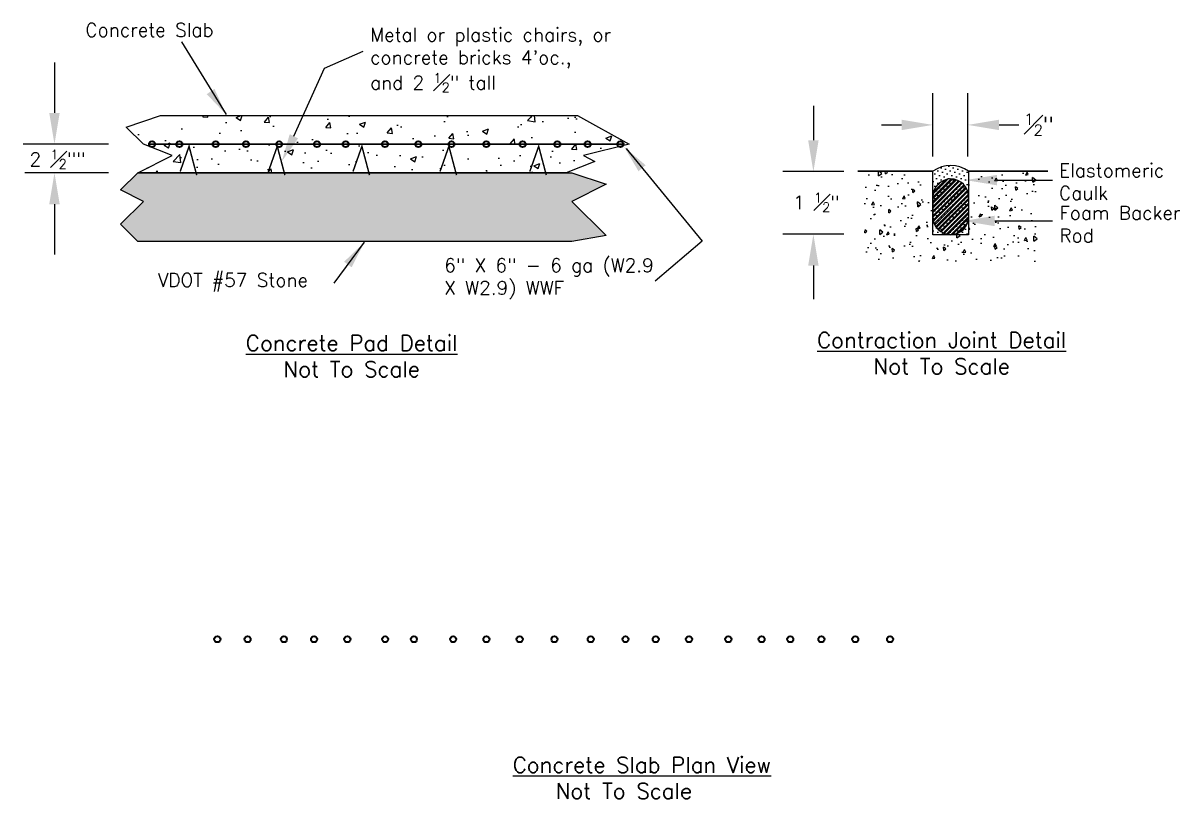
# Model space of a CAD drawing. Header units: feet. Extents: x -5 to 532, y -277 to 70.
# Drawn here: x 73.42 to 80.07, y 42.71 to 47.16 of the extents above; entities that cross this region are included whole.
import ezdxf

# ---------------------------------------------------------------- set-up
doc = ezdxf.new("R2010")
doc.units = ezdxf.units.FT
doc.header["$LTSCALE"] = 0.33
doc.header["$MEASUREMENT"] = 0
doc.linetypes.add('DASHDOTX2', pattern=[2, 1, -0.5, 0, -0.5])
for name, color, linetype in [('0010010001', 7, 'Continuous'), ('1.Text.Note', 7, 'Continuous'), ('2.Htch.Concrete', 7, 'Continuous'), ('2.Htch.Gravel', 7, 'Continuous'), ('2.Htch.Ground', 7, 'Continuous'), ('6FW CONC', 7, 'Continuous'), ('6FW STONE', 252, 'Continuous'), ('6FW WWM', 7, 'DASHDOTX2'), ('AAREBAR', 7, 'Continuous'), ('Text', 7, 'Continuous')]:
    doc.layers.add(name, color=color, linetype=linetype)
doc.layers.add('2.Ground', color=7, linetype='Continuous', lineweight=30)
doc.layers.add('WWF', color=7, linetype='Continuous', lineweight=35)
doc.styles.add('001xB.Notation (B)', font='romans.shx', dxfattribs={"height": 0.078})
doc.styles.add('001xB.Subtitle', font='romans.shx', dxfattribs={"height": 0.09})

# ---------------------------------------------------------------- blocks, each defined once
blk = doc.blocks.new('SLAB DETAIL')
at = {"layer": '6FW CONC'}
h = blk.add_hatch(dxfattribs=at)
h.set_pattern_fill('AR-CONC', color=256, scale=0.049222, style=0)
h.set_pattern_definition([(50, (10.478, -3.8762), (0.353053, -0.030888), [0.036917, -0.406085]), (355, (10.478, -3.8762), (-0.068297, 0.370247), [0.029533, -0.324868]), (100.4514, (10.50742, -3.87878), (0.284756, 0.339359), [0.031374, -0.345119]), (46.184, (10.478, -3.77776), (0.525322, -0.081472), [0.055375, -0.609127]), (96.6356, (10.5218, -3.78455), (0.460063, 0.479484), [0.047062, -0.517678]), (351.184, (10.478, -3.77776), (0.460063, 0.479485), [0.0443, -0.487302]), (21, (10.52722, -3.80237), (0.293812, -0.198179), [0.036917, -0.406085]), (326, (10.52722, -3.80237), (0.119766, 0.356936), [0.029533, -0.324868]), (71.4514, (10.5517, -3.8189), (0.413578, 0.158757), [0.031374, -0.345119]), (37.5, (10.478, -3.8762), (0.0059854, 0.1638584), [0, -0.32093, 0, -0.32979, 0, -0.3260984]), (7.5, (10.478, -3.8762), (0.129489, 0.194139), [0, -0.1880296, 0, -0.3135467, 0, -0.1242866]), (327.5, (10.36824, -3.8762), (0.2627602, -0.011102), [0, -0.123056, 0, -0.3839348, 0, -0.509452]), (317.5, (10.31901, -3.8762), (0.287058, 0.049274), [0, -0.159973, 0, -0.254972, 0, -0.3617847])])
h.paths.add_polyline_path([(15.2034, 2.4243), (17.5988, 2.4243), (17.8942, 2.2602), (17.6317, 2.1946), (17.6973, 2.1617), (17.5332, 2.0961), (15.0721, 2.0961), (15.269, 2.1946), (15.1049, 2.2602), (15.0065, 2.3586)])
at = {"layer": '6FW STONE'}
h = blk.add_hatch(dxfattribs=at)
h.set_pattern_fill('GRAVEL', color=256, scale=0.164075, style=0)
h.set_pattern_definition([(228.0128, (10.596135, -3.71213), (-1.31259715, -1.47667234), [0.022074, -2.185325]), (184.9697, (10.581368, -3.728537), (1.968896332, 0.1640732537), [0.0378796, -3.7500786]), (132.5104, (10.543631, -3.731819), (1.640745277, -1.804822903), [0.0267094, -2.6442328]), (267.2737, (10.479642, -3.772837), (0.1640740266, 3.2814936476), [0.0344947, -3.4149779]), (292.8337, (10.478001, -3.807293), (-0.820375025, 1.968895571), [0.0338248, -3.3486613]), (357.2737, (10.491127, -3.838467), (-3.2814936476, 0.1640740266), [0.0344947, -3.4149779]), (37.6942, (10.525583, -3.840108), (-2.1329720447, -1.6407452253), [0.0456175, -4.5161308]), (72.2553, (10.561679, -3.812215), (1.1485245256, 3.6096423407), [0.0430676, -4.2636973]), (121.4296, (10.574805, -3.7711966), (-1.312598791, 2.132970025), [0.0346116, -3.4265476]), (175.2364, (10.556757, -3.741663), (1.804821635, -0.16407329), [0.0395144, -1.9362064]), (222.3974, (10.517379, -3.7383816), (-1.9688973656, -1.8048201804), [0.0511007, -5.0589761]), (138.8141, (10.642076, -3.774478), (-1.148523243, 0.98444764), [0.0174413, -1.7266963]), (171.4692, (10.62895, -3.762993), (2.132970558, -0.328150658), [0.033182, -3.285023]), (225, (10.59613, -3.75807), (-2e-17, -0.1640747), [0.0232036, -0.208833]), (203.1986, (10.58465, -3.738382), (0.820373356, 0.328149577), [0.0124956, -1.23706]), (291.8014, (10.573165, -3.743304), (-0.16407467, 0.49222408), [0.0176713, -0.865898]), (30.9638, (10.579728, -3.75971), (0.492223715, 0.32814977), [0.0287014, -0.9280102]), (161.5651, (10.60434, -3.744945), (0.32814943, -0.16407442), [0.020754, -0.4980958]), (16.3895, (10.478001, -3.743304), (1.64074716, 0.492222844), [0.029074, -2.8783367]), (70.3462, (10.505894, -3.7351), (-0.65629794, -1.80482183), [0.0243915, -2.414754]), (293.1986, (10.604339, -3.71213), (-0.328149577, 0.820373356), [0.024991, -1.2245645]), (343.6105, (10.614183, -3.7351), (-1.64074716, 0.492222844), [0.029074, -2.8783367]), (339.444, (10.478001, -3.84503), (-0.820373702, 0.328148703), [0.028037, -1.3738176]), (294.7751, (10.504253, -3.854875), (-0.820372118, 1.804822041), [0.0234919, -2.3257]), (66.8014, (10.60598, -3.876204), (0.328149577, 0.820373356), [0.024991, -1.2245645]), (17.354, (10.615824, -3.853234), (-2.132971171, -0.656297818), [0.027504, -2.7228889]), (69.444, (10.525583, -3.876204), (-0.328148703, -0.820373702), [0.0140185, -1.3878362]), (101.3099, (10.596135, -3.876204), (-0.16407429, 0.65629884), [0.0083662, -0.8282537]), (165.9638, (10.594494, -3.868), (0.49222413, -0.16407436), [0.0338248, -0.6426723]), (186.009, (10.561679, -3.859797), (1.640746759, 0.164074568), [0.0313465, -3.1032959]), (303.6901, (10.579728, -3.77448), (-0.1640749, 0.32814929), [0.0236632, -0.5679164]), (353.1572, (10.5928535, -3.794167), (2.789269455, -0.328150672), [0.041313, -4.089982]), (60.9454, (10.633872, -3.79909), (-0.656298724, -1.148522823), [0.0168925, -1.6723597]), (90, (10.64208, -3.78432), (-0.1640747, 0.1640747), [0.0098445, -0.1542302]), (120.2564, (10.558398, -3.854875), (0.656297881, -1.148523163), [0.022794, -2.2566044]), (48.0128, (10.546913, -3.835186), (1.31259715, 1.47667234), [0.044148, -2.1632511]), (0, (10.57645, -3.80237), (0.1640747, 0.1640747), [0.0426594, -0.1214153]), (325.3048, (10.619105, -3.802371), (-1.640745858, 1.148524172), [0.0259425, -2.568306]), (254.0546, (10.640435, -3.817137), (-0.16407466, -0.65629874), [0.0238896, -1.170592]), (207.646, (10.633872, -3.840108), (-3.1174182313, -1.640748065), [0.0388964, -3.8507464]), (175.4261, (10.5994165, -3.858156), (-2.132970931, 0.164073827), [0.0411498, -4.0738224])])
h.paths.add_polyline_path([(15.0721, 2.0961), (17.566, 2.0961), (17.7629, 2.0305), (17.566, 1.932), (17.7629, 1.7351), (17.566, 1.7023), (15.0721, 1.7023), (14.9736, 1.8008), (15.1049, 1.932), (14.9736, 1.9977)])
at = {"layer": '6FW CONC'}
blk.add_lwpolyline([(15.2034, 2.4243), (17.5988, 2.4243), (17.8942, 2.2602), (17.6317, 2.1946), (17.6973, 2.1617), (17.5332, 2.0961), (15.0721, 2.0961), (15.269, 2.1946), (15.1049, 2.2602), (15.0065, 2.3586), (15.2034, 2.4243)], dxfattribs=at)
at = {"layer": '6FW STONE'}
blk.add_lwpolyline([(15.0721, 2.0961), (17.566, 2.0961), (17.7629, 2.0305), (17.566, 1.932), (17.7629, 1.7351), (17.566, 1.7023), (15.0721, 1.7023), (14.9736, 1.8008), (15.1049, 1.932), (14.9736, 1.9977), (15.0721, 2.0961)], dxfattribs=at)
at = {"layer": '6FW WWM', "linetype": 'Continuous', "ltscale": 1.5, "const_width": 0.0082}
blk.add_lwpolyline([(15.1377, 2.2602), (17.8614, 2.2602)], dxfattribs=at)
at = {"layer": 'AAREBAR', "const_width": 0.0084}
for points in [[(15.3158, 2.1033), (15.3669, 2.2479), (15.4106, 2.0826)], [(15.8225, 2.1033), (15.8735, 2.2479), (15.9173, 2.0826)], [(16.3085, 2.1033), (16.3596, 2.2479), (16.4033, 2.0826)], [(16.8083, 2.1033), (16.8593, 2.2479), (16.9031, 2.0826)], [(17.3239, 2.1033), (17.375, 2.2479), (17.4187, 2.0826)]]:
    blk.add_lwpolyline(points, dxfattribs=at)
at = {"layer": 'Text', "linetype": 'Continuous'}
for points in [[(15.3238, 2.8486), (15.3238, 2.8486), (15.5803, 2.4301)], [(15.969, 2.3057), (16.1445, 2.6962), (16.3668, 2.7949)], [(17.8776, 2.236), (18.3147, 1.7042), (18.0431, 1.4739)], [(16.2002, 1.4615), (16.2002, 1.4615), (16.3741, 1.6967)]]:
    blk.add_lwpolyline(points, dxfattribs=at)
for points in [[(15.4686, 2.5478), (15.5128, 2.5776), (15.5803, 2.4301)], [(15.9931, 2.2941), (15.945, 2.3173), (15.8997, 2.1615)], [(17.9483, 2.1052), (17.9891, 2.1395), (17.8658, 2.2448)], [(16.2577, 1.5852), (16.3006, 1.5535), (16.3743, 1.6979)]]:
    blk.add_solid(points, dxfattribs=at)
at = {"layer": 'Text', "char_height": 0.078, "attachment_point": 1, "style": '001xB.Notation (B)'}
for s, insert in [('Concrete Slab\\P\\P ', (14.7715, 2.9554)), ('\\A1;Metal or plastic chairs, or\\Pconcrete bricks 4\'oc.,\\Pand 2 {\\H0.7x;\\S1#2;}" tall\\P ', (16.4065, 2.9277))]:
    blk.add_mtext(s, dxfattribs=dict(at, insert=insert))
at = {"layer": 'Text'}
for s, insert, char_height, width, attachment_point, style in [('6" X 6" - 6 ga (W2.9 X W2.9) WWF', (16.8323, 1.6042), 0.078, 1.337858, 1, '001xB.Notation (B)'), ('VDOT #57 Stone', (15.1872, 1.5189), 0.078, 0.991586, 1, '001xB.Notation (B)'), ('{\\LConcrete Pad Detail\\P}Not To Scale', (16.3009, 1.0432), 0.09, 1.474174, 5, '001xB.Subtitle')]:
    blk.add_mtext(s, dxfattribs=dict(at, insert=insert, char_height=char_height, width=width, attachment_point=attachment_point, style=style))

msp = doc.modelspace()

# ---------------------------------------------------------------- hatches: boundary and pattern name
at = {"layer": '1.Text.Note', "linetype": 'Continuous'}
h = msp.add_hatch(dxfattribs=at)
h.set_pattern_fill('ANSI32', color=256, scale=0.05, style=0)
h.set_pattern_definition([(45, (-2.338745, -0.617344), (-0.013258252, 0.013258252), []), (45, (-2.329906, -0.617344), (-0.013258252, 0.013258252), [])])
h.paths.add_polyline_path([(78.6476, 46.0502, 1), (78.8528, 46.0502), (78.8528, 46.1651, 1), (78.6476, 46.1651)])
at = {"layer": '2.Htch.Concrete', "linetype": 'Continuous'}
h = msp.add_hatch(dxfattribs=at)
h.set_pattern_fill('AR-CONC', color=256, scale=0.025, angle=45, style=0)
h.set_pattern_definition([(95, (-0.3117, 0), (0.137888, 0.11570177), [0.01875, -0.20625]), (40, (-0.3117, 0), (-0.15749804, 0.10844204), [0.015, -0.165]), (145.4514, (-0.30021, 0.00964), (-0.01960987, 0.22414382), [0.01593505, -0.17528553]), (91.1842, (-0.34706, 0.03536), (0.21792325, 0.15940344), [0.028125, -0.309375]), (141.6356, (-0.3289, 0.04864), (-0.00697475, 0.3374279), [0.0239026, -0.26292825]), (36.1842, (-0.34706, 0.03536), (-0.006975, 0.3374279), [0.0225, -0.2475]), (66, (-0.32054, 0.0442), (0.1766929, 0.03434562), [0.01875, -0.20625]), (11, (-0.32054, 0.0442), (-0.08517715, 0.1712021), [0.015, -0.165]), (116.4514, (-0.30582, 0.04706), (0.0915159, 0.20554765), [0.01593505, -0.17528553]), (82.5, (-0.3117, 0), (-0.056698296, 0.060997454), [0, -0.163, 0, -0.1675, 0, -0.165625]), (52.5, (-0.3117, 0), (-0.023218236, 0.11622736), [0, -0.0955, 0, -0.15925, 0, -0.063125]), (12.5, (-0.35112, -0.03942), (0.09835454, 0.09038019), [0, -0.0625, 0, -0.195, 0, -0.25875]), (2.5, (-0.3688, -0.0571), (0.0853975, 0.12078995), [0, -0.08125, 0, -0.1295, 0, -0.18375])])
h.paths.add_polyline_path([(79.2503, 46.3127), (78.8528, 46.3127), (78.8528, 45.9476), (78.6476, 45.9476), (78.6476, 46.3127), (78.2565, 46.3127), (78.2565, 45.7933), (79.2503, 45.7933)])
at = {"layer": '2.Htch.Ground', "linetype": 'Continuous'}
h = msp.add_hatch(dxfattribs=at)
h.set_pattern_fill('DOTS', color=256, scale=0.4, angle=45, style=0)
h.set_pattern_definition([(45, (0.338108, 0.04348), (-0.008838835, 0.026516504), [0, -0.025])])
h.paths.add_polyline_path([(78.8528, 46.3127, 0.311366), (78.6476, 46.3127), (78.6476, 45.9476), (78.8528, 45.9476)])

# ---------------------------------------------------------------- linework, layer by layer
at = {"layer": '1.Text.Note', "linetype": 'Continuous'}
for p, q in [((78.6476, 46.1651), (78.6476, 46.0502)), ((78.8528, 46.1651), (78.8528, 46.0502))]:
    msp.add_line(p, q, dxfattribs=at)
for centre, start, end in [((78.7502, 46.1651), 0, 180), ((78.7502, 46.0502), 180, 0)]:
    msp.add_arc(centre, 0.1026, start, end, dxfattribs=at)
at = {"layer": '2.Ground', "linetype": 'Continuous'}
for p, q in [((78.2171, 46.3127), (78.6476, 46.3127)), ((78.8528, 46.3127), (79.3081, 46.3127))]:
    msp.add_line(p, q, dxfattribs=at)
at = {"layer": '2.Htch.Concrete', "linetype": 'Continuous'}
for p, q in [((78.3535, 46.578), (78.4676, 46.578)), ((79.0281, 46.578), (79.1421, 46.578))]:
    msp.add_line(p, q, dxfattribs=at)
at = {"layer": '2.Htch.Gravel', "linetype": 'Continuous'}
for points in [[(78.6476, 46.3957), (78.6476, 46.7602)], [(78.8481, 46.3957), (78.8481, 46.7602)], [(78.8528, 46.3127), (78.8528, 45.9476), (78.6476, 45.9476), (78.6476, 46.3127)]]:
    msp.add_lwpolyline(points, dxfattribs=at)
at = {"layer": '2.Htch.Ground', "linetype": 'Continuous'}
msp.add_arc((78.7502, 46.1639), 0.1807, 55.41034, 124.58966, dxfattribs=at)
at = {"layer": 'Text'}
for p, q in [((73.6023, 46.9366), (73.6023, 46.6473)), ((77.9614, 46.6882), (77.9614, 46.4896)), ((73.9117, 46.4673), (73.4223, 46.4673)), ((78.1363, 46.3096), (77.7865, 46.3096)), ((73.9117, 46.3025), (73.432, 46.3025)), ((79.0166, 46.2611), (79.335, 46.2612)), ((73.6023, 46.1225), (73.6023, 45.8331)), ((79.0031, 46.0265), (79.335, 46.0266)), ((78.1363, 45.9498), (77.7865, 45.9498)), ((77.9614, 45.7698), (77.9614, 45.5779))]:
    msp.add_line(p, q, dxfattribs=at)
for points in [[(73.5723, 46.6473), (73.6323, 46.6473), (73.6023, 46.4673)], [(78.4676, 46.548), (78.4676, 46.608), (78.6476, 46.578)], [(79.0281, 46.548), (79.0281, 46.608), (78.8481, 46.578)], [(77.9314, 46.4896), (77.9914, 46.4896), (77.9614, 46.3096)], [(73.5723, 46.1225), (73.6323, 46.1225), (73.6023, 46.3025)], [(79.0166, 46.2911), (79.0166, 46.2311), (78.8366, 46.261)], [(79.0031, 46.0565), (79.0032, 45.9965), (78.8231, 46.0264)], [(77.9314, 45.7698), (77.9914, 45.7698), (77.9614, 45.9498)]]:
    msp.add_solid(points, dxfattribs=at)
at = {"layer": 'WWF'}
for centre in [(74.1628, 46.4673), (74.3198, 46.4673), (74.5282, 46.4673), (74.7019, 46.4673), (74.8929, 46.4673), (75.11, 46.4673), (75.275, 46.4673), (75.5007, 46.4673), (75.6917, 46.4673), (75.8828, 46.4673), (76.0825, 46.4673), (76.2909, 46.4673), (76.4906, 46.4673), (76.6642, 46.4673), (76.8525, 46.4673), (74.5379, 43.6246), (74.7115, 43.6246), (74.9199, 43.6246), (75.0936, 43.6246), (75.2846, 43.6246), (75.5017, 43.6246), (75.6666, 43.6246), (75.8924, 43.6246), (76.0834, 43.6246), (76.2744, 43.6246), (76.4742, 43.6246), (76.6825, 43.6246), (76.8822, 43.6246), (77.0559, 43.6246), (77.2469, 43.6246), (77.4727, 43.6246), (77.6637, 43.6246), (77.8287, 43.6246), (78.0072, 43.6246), (78.202, 43.6246), (78.4017, 43.6246)]:
    msp.add_circle(centre, 0.0174, dxfattribs=at)

# ---------------------------------------------------------------- block references
at = {"layer": '0010010001', "linetype": 'Continuous'}
msp.add_blockref('SLAB DETAIL', (59.0085, 44.2071), dxfattribs=at)

# ---------------------------------------------------------------- texts
at = {"layer": 'Text'}
for s, insert, char_height, width, attachment_point, style in [('\\A1;{\\H0.7x;\\S1#2;}"', (79.172, 46.6423), 0.09, 1.11018, 1, '001xB.Subtitle'), ('Elastomeric Caulk', (79.3723, 46.3557), 0.078, 0.651317, 1, '001xB.Notation (B)'), ('Foam Backer Rod ', (79.3743, 46.1121), 0.078, 0.792152, 1, '001xB.Notation (B)'), ('{\\LContraction Joint Detail\\P}Not To Scale', (78.6983, 45.3871), 0.09, 3.003087, 2, '001xB.Subtitle'), ('{\\LConcrete Slab Plan View}\\P    Not To Scale', (76.2346, 42.9479), 0.09, 3.003087, 1, '001xB.Subtitle')]:
    msp.add_mtext(s, dxfattribs=dict(at, insert=insert, char_height=char_height, width=width, attachment_point=attachment_point, style=style))
at = {"layer": 'Text', "char_height": 0.078, "attachment_point": 5, "style": '001xB.Notation (B)'}
for s, insert in [('\\A1;2 {\\H0.7x;\\S1#2;}""', (73.6196, 46.3808)), ('\\A1;1 {\\H0.7x;\\S1#2;}"', (77.978, 46.1326))]:
    msp.add_mtext(s, dxfattribs=dict(at, insert=insert))

doc.saveas('drawing.dxf')
